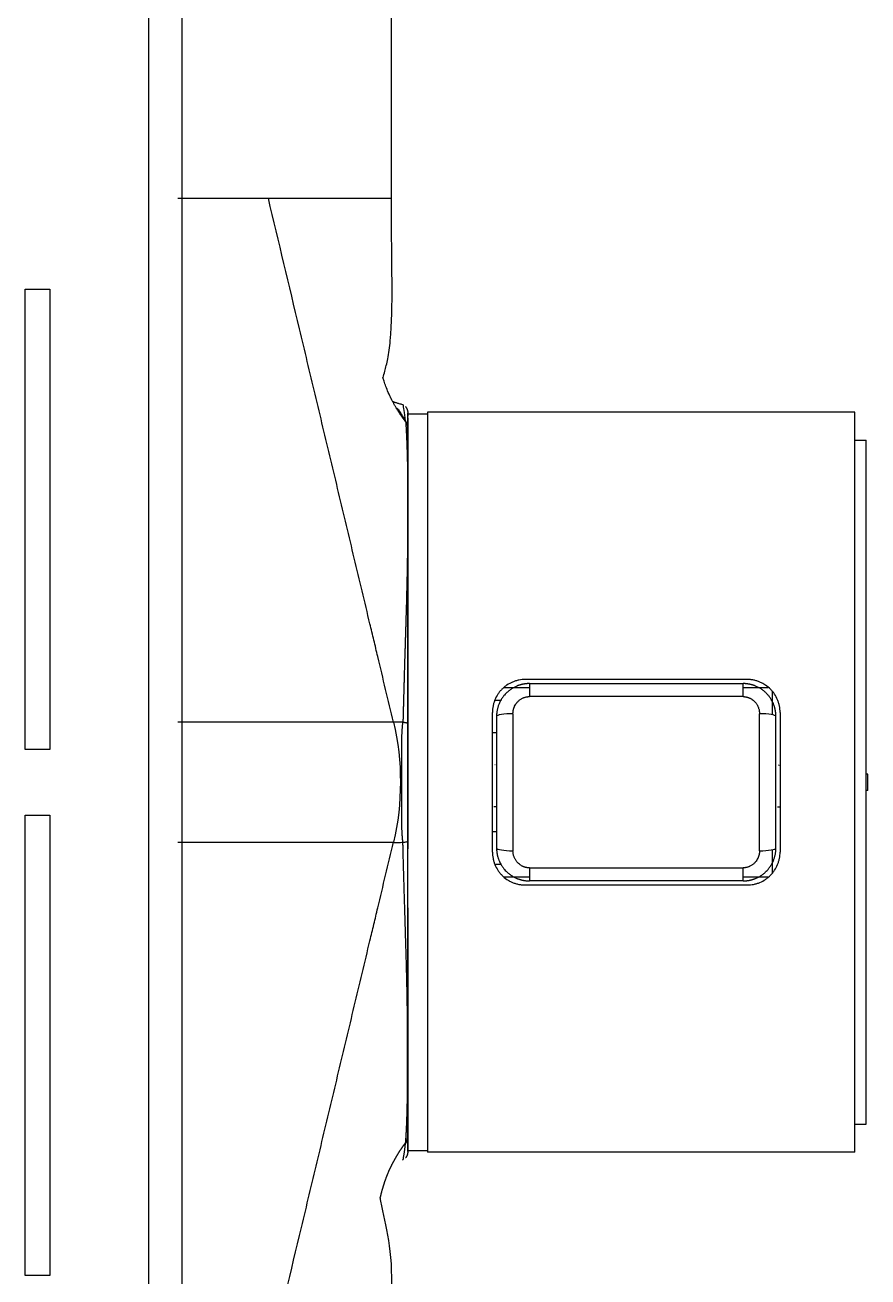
# Model space of a CAD drawing. Header units: millimetres. Extents: x -33000 to 294000, y 0 to 42408.
# Drawn here: x 19944.4 to 19995.7, y 18659.4 to 18735.6 of the extents above; entities that cross this region are included whole.
import ezdxf

# ---------------------------------------------------------------- set-up
doc = ezdxf.new("R2010")
doc.units = ezdxf.units.MM
doc.header["$LTSCALE"] = 50
doc.layers.add('arch', color=8, linetype='Continuous')

msp = doc.modelspace()

# ---------------------------------------------------------------- linework, layer by layer
at = {"layer": 'arch'}
for p, q in [((19966.694, 18724.995), (19966.694, 18804.726)), ((19944.405, 18691.526), (19944.405, 18719.526)), ((19944.405, 18719.526), (19945.905, 18719.526)), ((19945.905, 18719.526), (19945.905, 18691.526)), ((19967.694, 18711.926), (19967.694, 18711.783)), ((19967.694, 18711.926), (19968.894, 18711.926)), ((19967.694, 18711.686), (19967.694, 18685.479)), ((19968.894, 18712.026), (19968.894, 18667.026)), ((19994.894, 18712.026), (19968.894, 18712.026)), ((19994.894, 18667.026), (19994.894, 18712.026)), ((19994.894, 18710.326), (19995.594, 18710.326)), ((19995.594, 18668.726), (19995.594, 18710.326)), ((19988.344, 18695.776), (19974.844, 18695.776)), ((19975.094, 18695.526), (19988.094, 18695.526)), ((19975.094, 18695.526), (19975.094, 18694.735)), ((19988.094, 18694.735), (19988.094, 18695.526)), ((19975.094, 18695.276), (19973.546, 18695.276)), ((19988.094, 18694.735), (19975.094, 18694.735)), ((19989.621, 18695.276), (19988.094, 18695.276)), ((19989.894, 18693.626), (19989.894, 18695.04)), ((19973.02, 18694.526), (19973.403, 18694.526)), ((19972.844, 18685.276), (19972.844, 18693.776)), ((19973.094, 18693.526), (19973.094, 18685.526)), ((19974.094, 18693.693), (19974.094, 18689.526)), ((19989.094, 18689.526), (19989.094, 18693.693)), ((19990.094, 18685.526), (19990.094, 18693.526)), ((19990.344, 18693.776), (19990.344, 18685.276)), ((19973.094, 18692.526), (19972.844, 18692.526)), ((19945.905, 18691.526), (19944.405, 18691.526)), ((19974.094, 18689.526), (19974.094, 18685.36)), ((19989.094, 18685.36), (19989.094, 18689.526)), ((19995.694, 18690.026), (19995.594, 18690.026)), ((19995.694, 18689.026), (19995.694, 18690.026)), ((19995.694, 18689.026), (19995.594, 18689.026)), ((19973.045, 18688.026), (19972.945, 18688.026)), ((19990.196, 18688.026), (19990.296, 18688.026)), ((19944.405, 18659.526), (19944.405, 18687.526)), ((19944.405, 18687.526), (19945.905, 18687.526)), ((19945.905, 18687.526), (19945.905, 18659.526)), ((19972.844, 18686.526), (19973.094, 18686.526)), ((19989.894, 18684.012), (19989.894, 18685.426)), ((19973.404, 18684.526), (19973.004, 18684.526)), ((19975.094, 18684.318), (19975.094, 18683.526)), ((19975.094, 18684.318), (19988.094, 18684.318)), ((19988.094, 18683.526), (19988.094, 18684.318)), ((19973.567, 18683.776), (19975.094, 18683.776)), ((19988.094, 18683.526), (19975.094, 18683.526)), ((19988.094, 18683.776), (19989.642, 18683.776)), ((19974.844, 18683.276), (19988.344, 18683.276)), ((19967.694, 18681.883), (19967.694, 18667.126)), ((19994.894, 18668.726), (19995.594, 18668.726)), ((19967.694, 18667.126), (19968.894, 18667.126)), ((19994.894, 18667.026), (19968.894, 18667.026)), ((19945.905, 18659.526), (19944.405, 18659.526))]:
    msp.add_line(p, q, dxfattribs=at)
for centre, major_axis, start_param, end_param in [((19974.094, 18693.526), (1, 0), 1.570796, 3.141593), ((19989.094, 18693.526), (1, 0), 0, 1.570796), ((19974.094, 18685.526), (-1, 0), 0, 1.570796), ((19989.094, 18685.526), (-1, 0), 1.570796, 3.141593)]:
    msp.add_ellipse(centre, major_axis=major_axis, ratio=0.166667, start_param=start_param, end_param=end_param, dxfattribs=at)
for points, degree in [([(19953.944, 18804.526), (19953.944, 18564.026)], 1), ([(19951.944, 18564.019), (19951.944, 18803.526)], 1), ([(19967.401, 18712.479), (19966.843, 18712.631), (19966.79, 18712.672)], 2), ([(19967.558, 18712.371), (19967.695, 18712.201), (19967.694, 18711.983)], 2), ([(19967.694, 18711.132), (19967.694, 18711.697), (19967.694, 18711.992), (19967.694, 18711.99)], 3), ([(19967.694, 18711.087), (19967.694, 18711.103), (19967.694, 18711.118), (19967.694, 18711.132)], 3), ([(19966.822, 18693.181), (19967.389, 18690.805), (19967.388, 18688.248), (19966.822, 18685.871)], 3), ([(19972.945, 18688.026), (19972.942, 18688.026), (19972.938, 18688.029), (19972.935, 18688.035)], 3), ([(19973.045, 18688.026), (19973.049, 18688.026), (19973.052, 18688.029), (19973.056, 18688.036)], 3), ([(19990.196, 18688.026), (19990.192, 18688.026), (19990.188, 18688.029), (19990.185, 18688.036)], 3), ([(19990.296, 18688.026), (19990.299, 18688.026), (19990.303, 18688.029), (19990.306, 18688.036)], 3), ([(19967.694, 18667.92), (19967.694, 18667.935), (19967.694, 18667.95), (19967.694, 18667.965)], 3), ([(19967.694, 18667.062), (19967.694, 18667.062), (19967.694, 18667.357), (19967.694, 18667.92)], 3), ([(19967.694, 18667.07), (19967.695, 18666.851), (19967.557, 18666.68)], 2)]:
    msp.add_open_spline(points, degree=degree, dxfattribs=at)
for points, knots in [([(19953.694, 18725.047), (19954.169, 18725.047), (19954.643, 18725.047), (19955.587, 18725.047), (19956.056, 18725.047), (19956.983, 18725.047), (19957.44, 18725.047), (19958.339, 18725.047), (19958.78, 18725.047), (19959.21, 18725.047)], [0, 0, 0, 0, 0.25, 0.25, 0.5, 0.5, 0.75, 0.75, 1, 1, 1, 1]), ([(19966.822, 18693.181), (19966.663, 18693.846), (19966.504, 18694.511), (19966.186, 18695.84), (19965.948, 18696.837), (19965.71, 18697.835), (19965.551, 18698.5), (19965.472, 18698.832), (19965.233, 18699.829), (19964.757, 18701.824), (19964.121, 18704.483), (19963.645, 18706.477), (19963.327, 18707.807), (19963.169, 18708.472), (19962.692, 18710.465), (19962.375, 18711.794), (19961.74, 18714.45), (19961.423, 18715.777), (19960.473, 18719.756), (19959.841, 18722.404), (19959.209, 18725.047)], [0, 0, 0, 0, 0.0625, 0.0625, 0.125, 0.15625, 0.15625, 0.1875, 0.1875, 0.25, 0.375, 0.4375, 0.4375, 0.5, 0.5, 0.625, 0.625, 0.75, 0.75, 1, 1, 1, 1]), ([(19959.21, 18725.047), (19959.765, 18725.047), (19960.302, 18725.047), (19961.329, 18725.047), (19961.818, 18725.047), (19962.74, 18725.047), (19963.172, 18725.047), (19963.97, 18725.047), (19964.336, 18725.047), (19964.994, 18725.047), (19965.286, 18725.047), (19965.792, 18725.047), (19966.005, 18725.047), (19966.348, 18725.047), (19966.478, 18725.047), (19966.651, 18725.047), (19966.694, 18725.047), (19966.694, 18725.047)], [0, 0, 0, 0, 0.125, 0.125, 0.25, 0.25, 0.375, 0.375, 0.5, 0.5, 0.625, 0.625, 0.75, 0.75, 0.875, 0.875, 1, 1, 1, 1]), ([(19966.189, 18714.153), (19966.223, 18714.248), (19966.303, 18714.532), (19966.493, 18715.284), (19966.725, 18716.964), (19966.752, 18719.385), (19966.708, 18722.328), (19966.699, 18724.088), (19966.694, 18725.047)], [0, 0, 0, 0, 0.078678, 0.177638, 0.289308, 0.581836, 0.773984, 1, 1, 1, 1]), ([(19966.713, 18712.798), (19966.706, 18712.812), (19966.633, 18712.957), (19966.511, 18713.221), (19966.366, 18713.581), (19966.259, 18713.885), (19966.201, 18714.071), (19966.177, 18714.15)], [0, 0, 0, 0, 0.031509, 0.333863, 0.599469, 0.830015, 1, 1, 1, 1]), ([(19967.565, 18711.444), (19967.555, 18711.456), (19967.536, 18711.481), (19967.507, 18711.519), (19967.478, 18711.559), (19967.448, 18711.6), (19967.417, 18711.642), (19967.386, 18711.686), (19967.354, 18711.731), (19967.322, 18711.777), (19967.289, 18711.825), (19967.256, 18711.874), (19967.222, 18711.924), (19967.188, 18711.975), (19967.154, 18712.028), (19967.119, 18712.082), (19967.084, 18712.138), (19967.049, 18712.195), (19967.014, 18712.253), (19966.978, 18712.312), (19966.943, 18712.373), (19966.907, 18712.436), (19966.871, 18712.5), (19966.835, 18712.565), (19966.799, 18712.631), (19966.763, 18712.699), (19966.735, 18712.755), (19966.718, 18712.789), (19966.713, 18712.798)], [0, 0, 0, 0, 0.02912, 0.059125, 0.090007, 0.121759, 0.154376, 0.18785, 0.222175, 0.257345, 0.293352, 0.330192, 0.367856, 0.406341, 0.445639, 0.485746, 0.526656, 0.568365, 0.610868, 0.654161, 0.69824, 0.743102, 0.788745, 0.835166, 0.882364, 0.930336, 0.979084, 1, 1, 1, 1]), ([(19967.058, 18712.275), (19967.069, 18712.258), (19967.104, 18712.207), (19967.162, 18712.121), (19967.231, 18712.016), (19967.3, 18711.911), (19967.367, 18711.806), (19967.433, 18711.702), (19967.498, 18711.599), (19967.541, 18711.529), (19967.562, 18711.495)], [0, 0, 0, 0, 0.065548, 0.203091, 0.339293, 0.474149, 0.607653, 0.7398, 0.870584, 1, 1, 1, 1]), ([(19967.562, 18711.495), (19967.534, 18711.765), (19967.506, 18711.981), (19967.454, 18712.306), (19967.429, 18712.415), (19967.4, 18712.493), (19967.393, 18712.506), (19967.386, 18712.514)], [0, 0, 0, 0, 0.425714, 0.425714, 0.851427, 0.851427, 1, 1, 1, 1]), ([(19967.694, 18711.132), (19967.694, 18711.164), (19967.692, 18711.197), (19967.68, 18711.261), (19967.672, 18711.293), (19967.649, 18711.355), (19967.635, 18711.386), (19967.602, 18711.443), (19967.583, 18711.47), (19967.562, 18711.495)], [0, 0, 0, 0, 0.25, 0.25, 0.5, 0.5, 0.75, 0.75, 1, 1, 1, 1]), ([(19967.565, 18711.444), (19967.565, 18711.447), (19967.564, 18711.454), (19967.564, 18711.464), (19967.563, 18711.475), (19967.563, 18711.485), (19967.562, 18711.491), (19967.562, 18711.495)], [0, 0, 0, 0, 0.196392, 0.394562, 0.594536, 0.79634, 1, 1, 1, 1]), ([(19967.565, 18711.444), (19967.565, 18711.436), (19967.567, 18711.42), (19967.568, 18711.396), (19967.57, 18711.372), (19967.572, 18711.348), (19967.573, 18711.324), (19967.575, 18711.299), (19967.577, 18711.274), (19967.578, 18711.249), (19967.58, 18711.224), (19967.582, 18711.198), (19967.583, 18711.173), (19967.585, 18711.147), (19967.586, 18711.121), (19967.588, 18711.094), (19967.59, 18711.068), (19967.591, 18711.041), (19967.593, 18711.014), (19967.594, 18710.987), (19967.596, 18710.96), (19967.597, 18710.933), (19967.599, 18710.905), (19967.6, 18710.877), (19967.602, 18710.849), (19967.603, 18710.821), (19967.605, 18710.792), (19967.606, 18710.764), (19967.608, 18710.735), (19967.609, 18710.706), (19967.611, 18710.676), (19967.612, 18710.647), (19967.614, 18710.617), (19967.615, 18710.588), (19967.616, 18710.558), (19967.618, 18710.527), (19967.619, 18710.497), (19967.62, 18710.466), (19967.622, 18710.436), (19967.623, 18710.405), (19967.624, 18710.373), (19967.626, 18710.342), (19967.627, 18710.31), (19967.628, 18710.279), (19967.63, 18710.247), (19967.631, 18710.215), (19967.632, 18710.182), (19967.633, 18710.15), (19967.635, 18710.117), (19967.636, 18710.084), (19967.637, 18710.051), (19967.638, 18710.018), (19967.639, 18709.985), (19967.641, 18709.951), (19967.642, 18709.917), (19967.643, 18709.883), (19967.644, 18709.849), (19967.645, 18709.815), (19967.646, 18709.78), (19967.647, 18709.746), (19967.649, 18709.711), (19967.65, 18709.676), (19967.651, 18709.64), (19967.652, 18709.605), (19967.653, 18709.569), (19967.654, 18709.534), (19967.655, 18709.498), (19967.656, 18709.461), (19967.657, 18709.425), (19967.658, 18709.389), (19967.659, 18709.352), (19967.66, 18709.315), (19967.661, 18709.278), (19967.662, 18709.241), (19967.662, 18709.203), (19967.663, 18709.166), (19967.664, 18709.128), (19967.665, 18709.09), (19967.666, 18709.052), (19967.667, 18709.014), (19967.668, 18708.975), (19967.668, 18708.937), (19967.669, 18708.898), (19967.67, 18708.859), (19967.671, 18708.82), (19967.672, 18708.78), (19967.673, 18708.716), (19967.674, 18708.625), (19967.676, 18708.508), (19967.678, 18708.388), (19967.679, 18708.267), (19967.681, 18708.143), (19967.682, 18708.017), (19967.683, 18707.888), (19967.684, 18707.757), (19967.684, 18707.624), (19967.685, 18707.488), (19967.685, 18707.35), (19967.686, 18707.21), (19967.686, 18707.067), (19967.686, 18706.921), (19967.687, 18706.773), (19967.687, 18706.623), (19967.687, 18706.469), (19967.687, 18706.313), (19967.686, 18706.155), (19967.686, 18705.993), (19967.686, 18705.829), (19967.686, 18705.662), (19967.685, 18705.493), (19967.684, 18705.32), (19967.684, 18705.145), (19967.683, 18704.948), (19967.682, 18704.726), (19967.68, 18704.476), (19967.678, 18704.215), (19967.675, 18703.942), (19967.672, 18703.656), (19967.669, 18703.359), (19967.664, 18703.048), (19967.659, 18702.725), (19967.653, 18702.401), (19967.647, 18702.06), (19967.638, 18701.68), (19967.628, 18701.227), (19967.615, 18700.698), (19967.598, 18700.089), (19967.583, 18699.559), (19967.571, 18699.141), (19967.562, 18698.867), (19967.554, 18698.602), (19967.546, 18698.345), (19967.538, 18698.097), (19967.531, 18697.858), (19967.524, 18697.629), (19967.517, 18697.409), (19967.51, 18697.199), (19967.504, 18696.998), (19967.498, 18696.808), (19967.493, 18696.628), (19967.488, 18696.458), (19967.484, 18696.346), (19967.483, 18696.289), (19967.483, 18696.282), (19967.482, 18696.272), (19967.482, 18696.259), (19967.481, 18696.242), (19967.481, 18696.223), (19967.48, 18696.201), (19967.48, 18696.175), (19967.479, 18696.147), (19967.478, 18696.115), (19967.477, 18696.081), (19967.476, 18696.043), (19967.475, 18696.002), (19967.474, 18695.958), (19967.473, 18695.911), (19967.471, 18695.861), (19967.47, 18695.808), (19967.468, 18695.752), (19967.467, 18695.693), (19967.465, 18695.63), (19967.463, 18695.565), (19967.461, 18695.496), (19967.459, 18695.425), (19967.457, 18695.35), (19967.455, 18695.272), (19967.453, 18695.19), (19967.451, 18695.106), (19967.448, 18695.018), (19967.446, 18694.928), (19967.443, 18694.834), (19967.441, 18694.736), (19967.438, 18694.636), (19967.435, 18694.533), (19967.432, 18694.426), (19967.429, 18694.316), (19967.426, 18694.203), (19967.423, 18694.086), (19967.419, 18693.966), (19967.416, 18693.843), (19967.412, 18693.717), (19967.409, 18693.587), (19967.405, 18693.455), (19967.401, 18693.318), (19967.399, 18693.227), (19967.397, 18693.18)], [0, 0, 0, 0, 0.002934, 0.005866, 0.008796, 0.011724, 0.01465, 0.017575, 0.020498, 0.023419, 0.026338, 0.029255, 0.032171, 0.035085, 0.037996, 0.040907, 0.043815, 0.046721, 0.049626, 0.052529, 0.05543, 0.058329, 0.061226, 0.064122, 0.067015, 0.069907, 0.072798, 0.075686, 0.078573, 0.081457, 0.084341, 0.087222, 0.090101, 0.092979, 0.095855, 0.098729, 0.101601, 0.104472, 0.107341, 0.110208, 0.113073, 0.115937, 0.118799, 0.121658, 0.124517, 0.127373, 0.130228, 0.133081, 0.135932, 0.138781, 0.141629, 0.144475, 0.147319, 0.150161, 0.153002, 0.155841, 0.158678, 0.161513, 0.164347, 0.167178, 0.170008, 0.172837, 0.175663, 0.178488, 0.181311, 0.184132, 0.186951, 0.189769, 0.192584, 0.195398, 0.19821, 0.201021, 0.203829, 0.206636, 0.209441, 0.212245, 0.215046, 0.217846, 0.220644, 0.22344, 0.226234, 0.229027, 0.231817, 0.234606, 0.237393, 0.240178, 0.242962, 0.251027, 0.259154, 0.267341, 0.27559, 0.2839, 0.292272, 0.300706, 0.309201, 0.317759, 0.326379, 0.33506, 0.343805, 0.352611, 0.361481, 0.370413, 0.379408, 0.388467, 0.397588, 0.406773, 0.416022, 0.425334, 0.434711, 0.444151, 0.453655, 0.463224, 0.472857, 0.485634, 0.49886, 0.512534, 0.526658, 0.541233, 0.556258, 0.571735, 0.587665, 0.60405, 0.618902, 0.636913, 0.658089, 0.682433, 0.709951, 0.740651, 0.753028, 0.764964, 0.776458, 0.787511, 0.798121, 0.808287, 0.818011, 0.82729, 0.836126, 0.844518, 0.852466, 0.859969, 0.867027, 0.873641, 0.873811, 0.874106, 0.874527, 0.875073, 0.875745, 0.876543, 0.877466, 0.878514, 0.879689, 0.880989, 0.882414, 0.883966, 0.885642, 0.887445, 0.889373, 0.891427, 0.893606, 0.895911, 0.898342, 0.900898, 0.90358, 0.906388, 0.909321, 0.912381, 0.915565, 0.918876, 0.922313, 0.925875, 0.929563, 0.933377, 0.937316, 0.941382, 0.945573, 0.949891, 0.954334, 0.958904, 0.963599, 0.968421, 0.973368, 0.978442, 0.983642, 0.988968, 0.994421, 1, 1, 1, 1]), ([(19967.565, 18711.444), (19967.585, 18711.419), (19967.604, 18711.392), (19967.636, 18711.336), (19967.65, 18711.306), (19967.672, 18711.245), (19967.681, 18711.214), (19967.692, 18711.15), (19967.694, 18711.118), (19967.694, 18711.087)], [0, 0, 0, 0, 0.25, 0.25, 0.5, 0.5, 0.75, 0.75, 1, 1, 1, 1]), ([(19967.694, 18693.108), (19967.694, 18694.136), (19967.694, 18695.155), (19967.694, 18697.156), (19967.694, 18698.138), (19967.694, 18699.569), (19967.694, 18700.039), (19967.694, 18700.962), (19967.694, 18701.416), (19967.694, 18702.303), (19967.694, 18702.738), (19967.694, 18703.584), (19967.694, 18703.997), (19967.694, 18704.796), (19967.694, 18705.184), (19967.694, 18705.931), (19967.694, 18706.291), (19967.694, 18706.98), (19967.694, 18707.309), (19967.694, 18707.935), (19967.694, 18708.231), (19967.694, 18708.791), (19967.694, 18709.055), (19967.694, 18709.549), (19967.694, 18709.779), (19967.694, 18710.208), (19967.694, 18710.406), (19967.694, 18710.771), (19967.694, 18710.937), (19967.694, 18711.087)], [0, 0, 0, 0, 0.125, 0.125, 0.25, 0.25, 0.3125, 0.3125, 0.375, 0.375, 0.4375, 0.4375, 0.5, 0.5, 0.5625, 0.5625, 0.625, 0.625, 0.6875, 0.6875, 0.75, 0.75, 0.8125, 0.8125, 0.875, 0.875, 0.9375, 0.9375, 1, 1, 1, 1]), ([(19974.844, 18695.776), (19974.777, 18695.776), (19974.645, 18695.769), (19974.449, 18695.74), (19974.321, 18695.708), (19974.226, 18695.678), (19974.194, 18695.668), (19974.132, 18695.645), (19974.101, 18695.633), (19973.949, 18695.569), (19973.834, 18695.507), (19973.698, 18695.415), (19973.671, 18695.396), (19973.618, 18695.357), (19973.592, 18695.336), (19973.517, 18695.273), (19973.421, 18695.185), (19973.334, 18695.089), (19973.273, 18695.013), (19973.253, 18694.988), (19973.214, 18694.935), (19973.195, 18694.908), (19973.105, 18694.772), (19973.044, 18694.657), (19972.97, 18694.478), (19972.949, 18694.417), (19972.921, 18694.324), (19972.912, 18694.292), (19972.896, 18694.229), (19972.889, 18694.197), (19972.857, 18694.037), (19972.844, 18693.908), (19972.844, 18693.776)], [0, 0, 0, 0, 0.0625, 0.125, 0.1875, 0.1875, 0.21875, 0.21875, 0.25, 0.25, 0.375, 0.375, 0.40625, 0.40625, 0.4375, 0.4375, 0.5, 0.5625, 0.5625, 0.59375, 0.59375, 0.625, 0.625, 0.75, 0.75, 0.8125, 0.8125, 0.84375, 0.84375, 0.875, 0.875, 1, 1, 1, 1]), ([(19975.094, 18695.526), (19975.087, 18695.526), (19975.073, 18695.526), (19975.051, 18695.526), (19975.029, 18695.525), (19975.007, 18695.524), (19974.985, 18695.523), (19974.963, 18695.522), (19974.941, 18695.52), (19974.919, 18695.518), (19974.897, 18695.516), (19974.875, 18695.514), (19974.853, 18695.512), (19974.831, 18695.509), (19974.809, 18695.506), (19974.787, 18695.502), (19974.765, 18695.499), (19974.743, 18695.495), (19974.721, 18695.491), (19974.699, 18695.487), (19974.677, 18695.482), (19974.655, 18695.477), (19974.633, 18695.472), (19974.611, 18695.467), (19974.589, 18695.461), (19974.567, 18695.456), (19974.546, 18695.449), (19974.524, 18695.443), (19974.502, 18695.437), (19974.48, 18695.43), (19974.459, 18695.423), (19974.437, 18695.415), (19974.416, 18695.408), (19974.394, 18695.4), (19974.373, 18695.392), (19974.352, 18695.383), (19974.281, 18695.354), (19974.161, 18695.298), (19973.995, 18695.201), (19973.833, 18695.083), (19973.692, 18694.956), (19973.567, 18694.822), (19973.455, 18694.677), (19973.342, 18694.5), (19973.264, 18694.338), (19973.214, 18694.209), (19973.186, 18694.126), (19973.163, 18694.046), (19973.144, 18693.97), (19973.129, 18693.899), (19973.117, 18693.832), (19973.109, 18693.769), (19973.103, 18693.711), (19973.098, 18693.658), (19973.096, 18693.61), (19973.095, 18693.566), (19973.094, 18693.539), (19973.094, 18693.526)], [0, 0, 0, 0, 0.006932, 0.013875, 0.020831, 0.027798, 0.034777, 0.041768, 0.04877, 0.055783, 0.062807, 0.069842, 0.076888, 0.083945, 0.091012, 0.098089, 0.105177, 0.112275, 0.119383, 0.126501, 0.13363, 0.140769, 0.147918, 0.155077, 0.162247, 0.169427, 0.176618, 0.183819, 0.19103, 0.198251, 0.205483, 0.212725, 0.219977, 0.22724, 0.234513, 0.241796, 0.24909, 0.307244, 0.368214, 0.431986, 0.498548, 0.548707, 0.607158, 0.67388, 0.748859, 0.778439, 0.806439, 0.832863, 0.857715, 0.880996, 0.902709, 0.922854, 0.941429, 0.958431, 0.973861, 0.987717, 1, 1, 1, 1]), ([(19990.094, 18693.526), (19990.094, 18693.534), (19990.094, 18693.549), (19990.094, 18693.574), (19990.093, 18693.6), (19990.092, 18693.628), (19990.09, 18693.657), (19990.088, 18693.688), (19990.085, 18693.721), (19990.081, 18693.756), (19990.077, 18693.793), (19990.071, 18693.831), (19990.065, 18693.87), (19990.057, 18693.912), (19990.048, 18693.954), (19990.038, 18693.999), (19990.026, 18694.044), (19990.013, 18694.092), (19989.998, 18694.14), (19989.981, 18694.19), (19989.963, 18694.241), (19989.92, 18694.348), (19989.847, 18694.499), (19989.735, 18694.676), (19989.622, 18694.821), (19989.497, 18694.956), (19989.356, 18695.083), (19989.193, 18695.201), (19989.028, 18695.298), (19988.9, 18695.358), (19988.814, 18695.392), (19988.77, 18695.409), (19988.726, 18695.424), (19988.681, 18695.438), (19988.637, 18695.451), (19988.592, 18695.464), (19988.547, 18695.475), (19988.501, 18695.484), (19988.456, 18695.493), (19988.411, 18695.501), (19988.366, 18695.508), (19988.32, 18695.514), (19988.275, 18695.518), (19988.23, 18695.522), (19988.184, 18695.524), (19988.139, 18695.526), (19988.109, 18695.526), (19988.094, 18695.526)], [0, 0, 0, 0, 0.007192, 0.014948, 0.023266, 0.032147, 0.041592, 0.051599, 0.062169, 0.073302, 0.084996, 0.097253, 0.11007, 0.123449, 0.137389, 0.15189, 0.166954, 0.182581, 0.198771, 0.215525, 0.232845, 0.25073, 0.325803, 0.392595, 0.451091, 0.501269, 0.567911, 0.631764, 0.692815, 0.75105, 0.766045, 0.780996, 0.795903, 0.810767, 0.825588, 0.840366, 0.855099, 0.86979, 0.884437, 0.899041, 0.913602, 0.928119, 0.942591, 0.957016, 0.971393, 0.985722, 1, 1, 1, 1]), ([(19990.344, 18693.776), (19990.344, 18693.908), (19990.332, 18694.037), (19990.294, 18694.227), (19990.278, 18694.29), (19990.25, 18694.383), (19990.24, 18694.414), (19990.218, 18694.476), (19990.207, 18694.506), (19990.145, 18694.657), (19990.084, 18694.771), (19989.977, 18694.933), (19989.939, 18694.986), (19989.877, 18695.062), (19989.855, 18695.087), (19989.812, 18695.136), (19989.789, 18695.159), (19989.675, 18695.275), (19989.575, 18695.358), (19989.439, 18695.45), (19989.412, 18695.468), (19989.369, 18695.494), (19989.355, 18695.502), (19989.326, 18695.519), (19989.254, 18695.559), (19989.121, 18695.623), (19988.936, 18695.69), (19988.807, 18695.723), (19988.709, 18695.743), (19988.676, 18695.749), (19988.61, 18695.759), (19988.577, 18695.763), (19988.478, 18695.773), (19988.411, 18695.776), (19988.344, 18695.776)], [0, 0, 0, 0, 0.125, 0.125, 0.1875, 0.1875, 0.21875, 0.21875, 0.25, 0.25, 0.375, 0.375, 0.4375, 0.4375, 0.46875, 0.46875, 0.5, 0.5, 0.625, 0.625, 0.65625, 0.65625, 0.671875, 0.671875, 0.6875, 0.75, 0.8125, 0.875, 0.875, 0.90625, 0.90625, 0.9375, 0.9375, 1, 1, 1, 1]), ([(19974.094, 18693.693), (19974.094, 18693.698), (19974.094, 18693.71), (19974.095, 18693.727), (19974.095, 18693.744), (19974.096, 18693.761), (19974.098, 18693.777), (19974.099, 18693.794), (19974.101, 18693.811), (19974.103, 18693.828), (19974.105, 18693.845), (19974.108, 18693.862), (19974.11, 18693.878), (19974.114, 18693.895), (19974.117, 18693.911), (19974.12, 18693.928), (19974.124, 18693.944), (19974.128, 18693.961), (19974.133, 18693.977), (19974.137, 18693.993), (19974.142, 18694.01), (19974.147, 18694.026), (19974.153, 18694.042), (19974.158, 18694.058), (19974.164, 18694.073), (19974.176, 18694.104), (19974.205, 18694.171), (19974.256, 18694.265), (19974.322, 18694.357), (19974.383, 18694.427), (19974.441, 18694.483), (19974.503, 18694.534), (19974.569, 18694.579), (19974.637, 18694.62), (19974.693, 18694.646), (19974.738, 18694.665), (19974.777, 18694.68), (19974.832, 18694.698), (19974.889, 18694.712), (19974.941, 18694.722), (19974.982, 18694.728), (19975.017, 18694.731), (19975.048, 18694.733), (19975.073, 18694.734), (19975.088, 18694.734), (19975.094, 18694.735)], [0, 0, 0, 0, 0.010626, 0.021255, 0.031886, 0.042518, 0.053151, 0.063784, 0.074417, 0.085049, 0.09568, 0.106308, 0.116934, 0.127556, 0.138176, 0.148793, 0.159407, 0.170017, 0.180623, 0.191226, 0.201825, 0.212421, 0.223012, 0.233599, 0.244181, 0.254759, 0.2963, 0.38126, 0.455852, 0.506627, 0.556602, 0.606403, 0.656029, 0.705482, 0.754773, 0.77086, 0.796723, 0.832332, 0.877664, 0.906144, 0.931386, 0.953391, 0.972161, 0.987697, 1, 1, 1, 1]), ([(19988.094, 18694.735), (19988.099, 18694.734), (19988.11, 18694.734), (19988.125, 18694.734), (19988.14, 18694.733), (19988.155, 18694.733), (19988.17, 18694.731), (19988.186, 18694.73), (19988.201, 18694.729), (19988.216, 18694.727), (19988.231, 18694.725), (19988.246, 18694.722), (19988.261, 18694.72), (19988.276, 18694.717), (19988.291, 18694.714), (19988.306, 18694.711), (19988.321, 18694.707), (19988.335, 18694.703), (19988.35, 18694.699), (19988.365, 18694.695), (19988.379, 18694.691), (19988.394, 18694.686), (19988.408, 18694.681), (19988.423, 18694.676), (19988.437, 18694.67), (19988.451, 18694.665), (19988.465, 18694.659), (19988.483, 18694.651), (19988.508, 18694.64), (19988.546, 18694.621), (19988.596, 18694.593), (19988.669, 18694.547), (19988.74, 18694.49), (19988.807, 18694.425), (19988.858, 18694.367), (19988.906, 18694.303), (19988.949, 18694.235), (19988.987, 18694.164), (19989.013, 18694.102), (19989.035, 18694.044), (19989.056, 18693.98), (19989.073, 18693.907), (19989.084, 18693.84), (19989.09, 18693.791), (19989.093, 18693.75), (19989.094, 18693.719), (19989.094, 18693.7), (19989.094, 18693.693)], [0, 0, 0, 0, 0.009412, 0.018826, 0.028242, 0.03766, 0.04708, 0.056502, 0.065925, 0.075349, 0.084775, 0.094202, 0.10363, 0.113059, 0.122489, 0.131921, 0.141355, 0.150792, 0.16023, 0.169671, 0.179115, 0.188562, 0.198012, 0.207465, 0.216922, 0.226383, 0.235847, 0.245315, 0.261881, 0.28798, 0.32366, 0.368993, 0.449179, 0.493371, 0.543482, 0.59375, 0.644161, 0.694696, 0.745334, 0.769368, 0.811762, 0.872582, 0.909215, 0.940289, 0.965782, 0.985685, 1, 1, 1, 1]), ([(19966.822, 18693.181), (19965.84, 18693.181), (19964.792, 18693.181), (19962.64, 18693.181), (19961.536, 18693.181), (19958.2, 18693.181), (19955.943, 18693.181), (19953.694, 18693.181)], [0, 0, 0, 0, 0.25, 0.25, 0.5, 0.5, 1, 1, 1, 1]), ([(19967.398, 18693.18), (19967.364, 18693.18), (19967.304, 18693.181), (19967.225, 18693.182), (19967.166, 18693.182), (19967.13, 18693.182), (19967.104, 18693.182), (19967.082, 18693.182), (19967.058, 18693.182), (19967.035, 18693.182), (19967.012, 18693.182), (19966.99, 18693.182), (19966.97, 18693.182), (19966.95, 18693.182), (19966.931, 18693.182), (19966.913, 18693.182), (19966.895, 18693.182), (19966.879, 18693.182), (19966.863, 18693.182), (19966.849, 18693.182), (19966.835, 18693.181), (19966.826, 18693.181), (19966.822, 18693.181)], [0, 0, 0, 0, 0.175515, 0.314002, 0.41534, 0.479456, 0.506319, 0.549991, 0.592129, 0.63273, 0.671794, 0.70932, 0.745308, 0.779757, 0.812668, 0.84404, 0.873875, 0.902173, 0.928933, 0.954157, 0.977846, 1, 1, 1, 1]), ([(19967.398, 18685.872), (19967.396, 18685.887), (19967.393, 18685.916), (19967.389, 18685.96), (19967.384, 18686.005), (19967.38, 18686.049), (19967.376, 18686.094), (19967.372, 18686.139), (19967.368, 18686.184), (19967.365, 18686.229), (19967.361, 18686.275), (19967.358, 18686.321), (19967.355, 18686.367), (19967.352, 18686.413), (19967.35, 18686.459), (19967.347, 18686.506), (19967.345, 18686.552), (19967.342, 18686.599), (19967.338, 18686.693), (19967.334, 18686.825), (19967.33, 18686.989), (19967.328, 18687.131), (19967.327, 18687.251), (19967.326, 18687.349), (19967.326, 18687.425), (19967.326, 18687.478), (19967.326, 18687.533), (19967.326, 18687.597), (19967.326, 18687.676), (19967.326, 18687.755), (19967.327, 18687.835), (19967.327, 18687.914), (19967.328, 18687.993), (19967.328, 18688.072), (19967.328, 18688.151), (19967.329, 18688.23), (19967.329, 18688.309), (19967.329, 18688.388), (19967.329, 18688.467), (19967.329, 18688.546), (19967.329, 18688.625), (19967.329, 18688.703), (19967.329, 18688.782), (19967.329, 18688.861), (19967.329, 18688.939), (19967.329, 18689.018), (19967.328, 18689.096), (19967.328, 18689.174), (19967.328, 18689.252), (19967.328, 18689.33), (19967.328, 18689.408), (19967.328, 18689.486), (19967.328, 18689.6), (19967.328, 18689.748), (19967.327, 18689.931), (19967.327, 18690.11), (19967.327, 18690.286), (19967.327, 18690.459), (19967.327, 18690.619), (19967.327, 18690.77), (19967.327, 18690.916), (19967.327, 18691.07), (19967.327, 18691.232), (19967.327, 18691.402), (19967.326, 18691.545), (19967.327, 18691.686), (19967.328, 18691.854), (19967.33, 18692.111), (19967.337, 18692.341), (19967.345, 18692.513), (19967.35, 18692.6), (19967.355, 18692.685), (19967.361, 18692.77), (19967.367, 18692.854), (19967.374, 18692.937), (19967.381, 18693.019), (19967.389, 18693.1), (19967.395, 18693.153), (19967.398, 18693.18)], [0, 0, 0, 0, 0.006128, 0.012279, 0.018453, 0.024648, 0.030865, 0.037104, 0.043364, 0.049646, 0.055949, 0.062272, 0.068617, 0.074984, 0.081371, 0.08778, 0.094211, 0.100663, 0.107138, 0.132664, 0.155104, 0.174499, 0.190872, 0.204235, 0.214591, 0.22194, 0.226281, 0.237098, 0.247907, 0.258711, 0.269508, 0.280301, 0.291088, 0.301871, 0.312649, 0.323421, 0.334188, 0.344948, 0.355702, 0.366448, 0.377186, 0.387915, 0.398635, 0.409345, 0.420043, 0.43073, 0.441405, 0.452067, 0.462715, 0.473349, 0.483968, 0.494572, 0.505159, 0.530423, 0.555273, 0.579702, 0.603704, 0.627273, 0.650403, 0.669166, 0.689044, 0.710027, 0.732108, 0.755285, 0.779559, 0.790368, 0.813284, 0.848331, 0.895659, 0.907654, 0.919548, 0.931341, 0.943036, 0.95463, 0.966125, 0.97752, 0.988812, 1, 1, 1, 1]), ([(19967.694, 18685.944), (19967.694, 18685.973), (19967.694, 18686.031), (19967.694, 18686.117), (19967.694, 18686.203), (19967.694, 18686.289), (19967.694, 18686.375), (19967.694, 18686.46), (19967.694, 18686.546), (19967.694, 18686.631), (19967.694, 18686.717), (19967.694, 18686.802), (19967.694, 18686.887), (19967.694, 18686.971), (19967.694, 18687.056), (19967.694, 18687.141), (19967.694, 18687.225), (19967.694, 18687.309), (19967.694, 18687.393), (19967.694, 18687.478), (19967.694, 18687.562), (19967.694, 18687.646), (19967.694, 18687.755), (19967.694, 18687.888), (19967.694, 18688.044), (19967.693, 18688.197), (19967.693, 18688.346), (19967.693, 18688.492), (19967.693, 18688.634), (19967.693, 18688.772), (19967.693, 18688.907), (19967.693, 18689.038), (19967.692, 18689.165), (19967.692, 18689.289), (19967.692, 18689.409), (19967.692, 18689.56), (19967.692, 18689.749), (19967.692, 18689.981), (19967.693, 18690.225), (19967.693, 18690.482), (19967.693, 18690.751), (19967.694, 18691.033), (19967.694, 18691.267), (19967.694, 18691.449), (19967.694, 18691.575), (19967.694, 18691.701), (19967.694, 18691.828), (19967.694, 18691.955), (19967.694, 18692.082), (19967.694, 18692.209), (19967.694, 18692.336), (19967.694, 18692.464), (19967.694, 18692.593), (19967.694, 18692.721), (19967.694, 18692.85), (19967.694, 18692.979), (19967.694, 18693.065), (19967.694, 18693.108)], [0, 0, 0, 0, 0.012136, 0.024248, 0.036335, 0.048397, 0.060434, 0.072447, 0.084434, 0.096395, 0.108331, 0.120242, 0.132126, 0.143985, 0.155819, 0.167629, 0.179418, 0.191186, 0.202937, 0.214673, 0.226395, 0.238104, 0.249799, 0.272077, 0.293865, 0.315153, 0.335937, 0.356214, 0.375981, 0.395237, 0.41398, 0.432211, 0.449929, 0.467133, 0.483824, 0.500001, 0.530428, 0.562635, 0.59662, 0.632381, 0.66991, 0.709194, 0.750201, 0.767772, 0.78537, 0.802996, 0.820654, 0.838353, 0.856101, 0.8739, 0.891754, 0.909662, 0.927624, 0.94564, 0.963708, 0.981828, 1, 1, 1, 1]), ([(19973.009, 18690.582), (19973.005, 18690.589), (19973, 18690.593), (19972.991, 18690.593), (19972.986, 18690.59), (19972.981, 18690.582), (19972.981, 18690.581), (19972.981, 18690.581)], [0, 0, 0, 0, 0.471666, 0.471666, 0.977742, 0.977742, 1, 1, 1, 1]), ([(19990.242, 18690.592), (19990.247, 18690.594), (19990.252, 18690.592), (19990.262, 18690.579), (19990.267, 18690.568), (19990.273, 18690.549), (19990.275, 18690.545), (19990.276, 18690.54), (19990.276, 18690.54), (19990.276, 18690.54)], [0, 0, 0, 0, 0.441305, 0.441305, 0.88261, 0.88261, 0.992936, 0.992936, 1, 1, 1, 1]), ([(19953.694, 18685.871), (19955.943, 18685.871), (19958.2, 18685.871), (19961.536, 18685.871), (19962.64, 18685.871), (19964.792, 18685.871), (19965.84, 18685.871), (19966.822, 18685.871)], [0, 0, 0, 0, 0.5, 0.5, 0.75, 0.75, 1, 1, 1, 1]), ([(19959.209, 18654.005), (19959.841, 18656.649), (19960.473, 18659.297), (19961.423, 18663.275), (19961.74, 18664.602), (19962.375, 18667.258), (19962.692, 18668.587), (19963.169, 18670.581), (19963.327, 18671.245), (19963.645, 18672.575), (19964.121, 18674.569), (19964.757, 18677.228), (19965.233, 18679.223), (19965.472, 18680.22), (19965.551, 18680.553), (19965.71, 18681.218), (19965.948, 18682.215), (19966.186, 18683.212), (19966.504, 18684.542), (19966.663, 18685.206), (19966.822, 18685.871)], [0, 0, 0, 0, 0.25, 0.25, 0.375, 0.375, 0.5, 0.5, 0.5625, 0.5625, 0.625, 0.75, 0.8125, 0.8125, 0.84375, 0.84375, 0.875, 0.9375, 0.9375, 1, 1, 1, 1]), ([(19966.822, 18685.871), (19966.834, 18685.871), (19966.858, 18685.871), (19966.898, 18685.87), (19966.944, 18685.87), (19966.994, 18685.87), (19967.049, 18685.87), (19967.104, 18685.87), (19967.172, 18685.87), (19967.269, 18685.871), (19967.349, 18685.872), (19967.398, 18685.872)], [0, 0, 0, 0, 0.060038, 0.129123, 0.207265, 0.294468, 0.390731, 0.496044, 0.578166, 0.746254, 1, 1, 1, 1]), ([(19967.398, 18685.872), (19967.441, 18685.876), (19967.483, 18685.88), (19967.557, 18685.891), (19967.59, 18685.897), (19967.643, 18685.91), (19967.662, 18685.916), (19967.688, 18685.93), (19967.694, 18685.937), (19967.694, 18685.944)], [0, 0, 0, 0, 0.25, 0.25, 0.5, 0.5, 0.75, 0.75, 1, 1, 1, 1]), ([(19967.565, 18667.609), (19967.566, 18667.617), (19967.567, 18667.633), (19967.569, 18667.658), (19967.571, 18667.683), (19967.572, 18667.707), (19967.574, 18667.732), (19967.576, 18667.757), (19967.578, 18667.783), (19967.58, 18667.808), (19967.582, 18667.833), (19967.583, 18667.858), (19967.585, 18667.884), (19967.587, 18667.909), (19967.588, 18667.935), (19967.59, 18667.96), (19967.592, 18667.986), (19967.593, 18668.011), (19967.595, 18668.037), (19967.596, 18668.063), (19967.598, 18668.089), (19967.599, 18668.115), (19967.601, 18668.14), (19967.602, 18668.166), (19967.604, 18668.192), (19967.605, 18668.218), (19967.607, 18668.244), (19967.608, 18668.27), (19967.609, 18668.296), (19967.611, 18668.322), (19967.612, 18668.348), (19967.613, 18668.373), (19967.615, 18668.399), (19967.616, 18668.425), (19967.617, 18668.451), (19967.619, 18668.477), (19967.62, 18668.503), (19967.621, 18668.529), (19967.622, 18668.554), (19967.623, 18668.58), (19967.624, 18668.606), (19967.626, 18668.631), (19967.627, 18668.657), (19967.628, 18668.683), (19967.629, 18668.708), (19967.63, 18668.734), (19967.631, 18668.759), (19967.632, 18668.784), (19967.633, 18668.81), (19967.634, 18668.835), (19967.635, 18668.86), (19967.636, 18668.885), (19967.637, 18668.91), (19967.638, 18668.935), (19967.639, 18668.96), (19967.639, 18668.985), (19967.64, 18669.009), (19967.641, 18669.034), (19967.642, 18669.059), (19967.643, 18669.083), (19967.644, 18669.107), (19967.644, 18669.131), (19967.645, 18669.156), (19967.646, 18669.18), (19967.647, 18669.204), (19967.647, 18669.227), (19967.648, 18669.251), (19967.649, 18669.275), (19967.65, 18669.298), (19967.65, 18669.321), (19967.651, 18669.345), (19967.652, 18669.368), (19967.652, 18669.391), (19967.653, 18669.414), (19967.654, 18669.436), (19967.654, 18669.459), (19967.655, 18669.481), (19967.655, 18669.504), (19967.656, 18669.526), (19967.657, 18669.548), (19967.657, 18669.57), (19967.658, 18669.591), (19967.658, 18669.613), (19967.659, 18669.634), (19967.659, 18669.656), (19967.66, 18669.677), (19967.66, 18669.698), (19967.661, 18669.718), (19967.661, 18669.739), (19967.662, 18669.759), (19967.662, 18669.78), (19967.663, 18669.8), (19967.663, 18669.82), (19967.663, 18669.84), (19967.664, 18669.859), (19967.664, 18669.879), (19967.665, 18669.898), (19967.665, 18669.917), (19967.665, 18669.936), (19967.666, 18669.955), (19967.666, 18669.973), (19967.667, 18669.992), (19967.667, 18670.01), (19967.667, 18670.028), (19967.668, 18670.046), (19967.668, 18670.063), (19967.668, 18670.081), (19967.669, 18670.098), (19967.669, 18670.115), (19967.669, 18670.132), (19967.67, 18670.148), (19967.67, 18670.165), (19967.67, 18670.181), (19967.671, 18670.197), (19967.671, 18670.213), (19967.671, 18670.228), (19967.671, 18670.244), (19967.672, 18670.259), (19967.672, 18670.274), (19967.672, 18670.289), (19967.673, 18670.347), (19967.675, 18670.452), (19967.677, 18670.606), (19967.679, 18670.766), (19967.68, 18670.933), (19967.682, 18671.107), (19967.683, 18671.287), (19967.684, 18671.475), (19967.685, 18671.669), (19967.685, 18671.872), (19967.686, 18672.082), (19967.686, 18672.3), (19967.686, 18672.525), (19967.686, 18672.76), (19967.686, 18673.002), (19967.686, 18673.253), (19967.685, 18673.513), (19967.684, 18673.781), (19967.683, 18674.025), (19967.682, 18674.242), (19967.681, 18674.432), (19967.68, 18674.631), (19967.678, 18674.837), (19967.677, 18675.053), (19967.674, 18675.277), (19967.672, 18675.509), (19967.669, 18675.751), (19967.665, 18676.002), (19967.661, 18676.261), (19967.656, 18676.531), (19967.651, 18676.809), (19967.645, 18677.085), (19967.639, 18677.357), (19967.633, 18677.623), (19967.626, 18677.896), (19967.619, 18678.176), (19967.612, 18678.463), (19967.604, 18678.756), (19967.595, 18679.056), (19967.587, 18679.364), (19967.578, 18679.639), (19967.571, 18679.881), (19967.565, 18680.084), (19967.559, 18680.287), (19967.553, 18680.488), (19967.547, 18680.687), (19967.541, 18680.886), (19967.535, 18681.082), (19967.529, 18681.277), (19967.523, 18681.471), (19967.517, 18681.663), (19967.511, 18681.853), (19967.506, 18682.042), (19967.5, 18682.229), (19967.495, 18682.414), (19967.489, 18682.598), (19967.484, 18682.78), (19967.478, 18682.96), (19967.473, 18683.138), (19967.468, 18683.314), (19967.463, 18683.489), (19967.458, 18683.661), (19967.453, 18683.832), (19967.448, 18684.001), (19967.443, 18684.167), (19967.439, 18684.332), (19967.434, 18684.495), (19967.43, 18684.656), (19967.425, 18684.815), (19967.421, 18684.972), (19967.417, 18685.127), (19967.413, 18685.28), (19967.409, 18685.431), (19967.405, 18685.58), (19967.401, 18685.727), (19967.399, 18685.824), (19967.397, 18685.872)], [0, 0, 0, 0, 0.003027, 0.006038, 0.009033, 0.012011, 0.014972, 0.017918, 0.020847, 0.023759, 0.026655, 0.029534, 0.032397, 0.035244, 0.038074, 0.040887, 0.043684, 0.046465, 0.049228, 0.051975, 0.054706, 0.05742, 0.060117, 0.062798, 0.065462, 0.068109, 0.070739, 0.073353, 0.07595, 0.078531, 0.081094, 0.083641, 0.086171, 0.088685, 0.091181, 0.093661, 0.096124, 0.09857, 0.100999, 0.103411, 0.105807, 0.108186, 0.110547, 0.112892, 0.11522, 0.117532, 0.119826, 0.122103, 0.124363, 0.126607, 0.128833, 0.131043, 0.133236, 0.135411, 0.13757, 0.139712, 0.141836, 0.143944, 0.146035, 0.148108, 0.150165, 0.152205, 0.154227, 0.156233, 0.158222, 0.160193, 0.162148, 0.164085, 0.166006, 0.167909, 0.169795, 0.171664, 0.173517, 0.175352, 0.17717, 0.178971, 0.180754, 0.182521, 0.184271, 0.186003, 0.187719, 0.189417, 0.191098, 0.192762, 0.194409, 0.196039, 0.197652, 0.199248, 0.200826, 0.202387, 0.203932, 0.205459, 0.206969, 0.208462, 0.209937, 0.211396, 0.212837, 0.214262, 0.215669, 0.217059, 0.218432, 0.219787, 0.221126, 0.222447, 0.223752, 0.225039, 0.226309, 0.227561, 0.228797, 0.230015, 0.231217, 0.232401, 0.233568, 0.234718, 0.23585, 0.236966, 0.238064, 0.239145, 0.240209, 0.241256, 0.242286, 0.252668, 0.263327, 0.274264, 0.285477, 0.296967, 0.308733, 0.320776, 0.333094, 0.345688, 0.358557, 0.371702, 0.385121, 0.398813, 0.41278, 0.427019, 0.44153, 0.456312, 0.471364, 0.481129, 0.49124, 0.501694, 0.51249, 0.523628, 0.535105, 0.54692, 0.559072, 0.571557, 0.584373, 0.597519, 0.610991, 0.624786, 0.637095, 0.649601, 0.662303, 0.675201, 0.688292, 0.701577, 0.715055, 0.728724, 0.742584, 0.751573, 0.76046, 0.769247, 0.777934, 0.786522, 0.79501, 0.8034, 0.811692, 0.819886, 0.827983, 0.835983, 0.843887, 0.851695, 0.859408, 0.867026, 0.874549, 0.881978, 0.889313, 0.896555, 0.903704, 0.91076, 0.917724, 0.924596, 0.931376, 0.938065, 0.944663, 0.951171, 0.957588, 0.963915, 0.970153, 0.9763, 0.982359, 0.988328, 0.994208, 1, 1, 1, 1]), ([(19967.694, 18667.965), (19967.694, 18668.115), (19967.694, 18668.281), (19967.694, 18668.646), (19967.694, 18668.844), (19967.694, 18669.273), (19967.694, 18669.504), (19967.694, 18669.998), (19967.694, 18670.261), (19967.694, 18670.821), (19967.694, 18671.118), (19967.694, 18671.743), (19967.694, 18672.072), (19967.694, 18672.761), (19967.694, 18673.121), (19967.694, 18673.868), (19967.694, 18674.256), (19967.694, 18675.056), (19967.694, 18675.468), (19967.694, 18676.315), (19967.694, 18676.749), (19967.694, 18677.637), (19967.694, 18678.09), (19967.694, 18679.014), (19967.694, 18679.484), (19967.694, 18680.915), (19967.694, 18681.896), (19967.694, 18683.897), (19967.694, 18684.916), (19967.694, 18685.944)], [0, 0, 0, 0, 0.0625, 0.0625, 0.125, 0.125, 0.1875, 0.1875, 0.25, 0.25, 0.3125, 0.3125, 0.375, 0.375, 0.4375, 0.4375, 0.5, 0.5, 0.5625, 0.5625, 0.625, 0.625, 0.6875, 0.6875, 0.75, 0.75, 0.875, 0.875, 1, 1, 1, 1]), ([(19972.844, 18685.276), (19972.844, 18685.145), (19972.857, 18685.016), (19972.895, 18684.825), (19972.91, 18684.763), (19972.938, 18684.669), (19972.949, 18684.638), (19972.97, 18684.577), (19972.982, 18684.546), (19973.044, 18684.396), (19973.104, 18684.281), (19973.212, 18684.119), (19973.25, 18684.067), (19973.312, 18683.99), (19973.333, 18683.965), (19973.377, 18683.917), (19973.399, 18683.893), (19973.514, 18683.777), (19973.614, 18683.694), (19973.749, 18683.602), (19973.777, 18683.584), (19973.819, 18683.559), (19973.834, 18683.55), (19973.862, 18683.534), (19973.935, 18683.493), (19974.068, 18683.43), (19974.253, 18683.362), (19974.381, 18683.329), (19974.479, 18683.309), (19974.512, 18683.304), (19974.578, 18683.294), (19974.611, 18683.29), (19974.711, 18683.28), (19974.777, 18683.276), (19974.844, 18683.276)], [0, 0, 0, 0, 0.125, 0.125, 0.1875, 0.1875, 0.21875, 0.21875, 0.25, 0.25, 0.375, 0.375, 0.4375, 0.4375, 0.46875, 0.46875, 0.5, 0.5, 0.625, 0.625, 0.65625, 0.65625, 0.671875, 0.671875, 0.6875, 0.75, 0.8125, 0.875, 0.875, 0.90625, 0.90625, 0.9375, 0.9375, 1, 1, 1, 1]), ([(19973.094, 18685.526), (19973.094, 18685.519), (19973.094, 18685.503), (19973.095, 18685.479), (19973.096, 18685.453), (19973.097, 18685.425), (19973.099, 18685.395), (19973.101, 18685.364), (19973.104, 18685.331), (19973.108, 18685.296), (19973.112, 18685.26), (19973.118, 18685.222), (19973.124, 18685.182), (19973.132, 18685.141), (19973.141, 18685.098), (19973.151, 18685.054), (19973.162, 18685.008), (19973.176, 18684.961), (19973.191, 18684.912), (19973.207, 18684.862), (19973.226, 18684.811), (19973.269, 18684.704), (19973.342, 18684.554), (19973.454, 18684.376), (19973.567, 18684.231), (19973.692, 18684.096), (19973.833, 18683.97), (19973.995, 18683.851), (19974.161, 18683.754), (19974.289, 18683.694), (19974.374, 18683.66), (19974.419, 18683.644), (19974.463, 18683.628), (19974.507, 18683.614), (19974.552, 18683.601), (19974.597, 18683.589), (19974.642, 18683.578), (19974.687, 18683.568), (19974.733, 18683.559), (19974.778, 18683.551), (19974.823, 18683.544), (19974.868, 18683.539), (19974.914, 18683.534), (19974.959, 18683.531), (19975.004, 18683.528), (19975.049, 18683.526), (19975.079, 18683.526), (19975.094, 18683.526)], [0, 0, 0, 0, 0.007192, 0.014948, 0.023266, 0.032147, 0.041592, 0.051599, 0.062169, 0.073302, 0.084996, 0.097253, 0.11007, 0.123449, 0.137389, 0.15189, 0.166954, 0.182581, 0.198771, 0.215525, 0.232845, 0.25073, 0.325803, 0.392595, 0.451091, 0.501269, 0.567911, 0.631764, 0.692815, 0.75105, 0.766045, 0.780996, 0.795903, 0.810767, 0.825588, 0.840366, 0.855099, 0.86979, 0.884437, 0.899041, 0.913602, 0.928119, 0.942591, 0.957016, 0.971393, 0.985722, 1, 1, 1, 1]), ([(19975.094, 18684.318), (19975.089, 18684.318), (19975.079, 18684.318), (19975.064, 18684.318), (19975.049, 18684.319), (19975.033, 18684.32), (19975.018, 18684.321), (19975.003, 18684.322), (19974.988, 18684.324), (19974.973, 18684.326), (19974.958, 18684.328), (19974.943, 18684.33), (19974.928, 18684.333), (19974.913, 18684.335), (19974.898, 18684.338), (19974.883, 18684.342), (19974.868, 18684.345), (19974.853, 18684.349), (19974.839, 18684.353), (19974.824, 18684.357), (19974.809, 18684.362), (19974.795, 18684.366), (19974.78, 18684.371), (19974.766, 18684.377), (19974.752, 18684.382), (19974.738, 18684.388), (19974.724, 18684.393), (19974.706, 18684.401), (19974.681, 18684.413), (19974.643, 18684.431), (19974.593, 18684.459), (19974.52, 18684.506), (19974.449, 18684.562), (19974.382, 18684.627), (19974.331, 18684.685), (19974.282, 18684.75), (19974.239, 18684.818), (19974.202, 18684.889), (19974.175, 18684.95), (19974.153, 18685.008), (19974.133, 18685.073), (19974.115, 18685.145), (19974.104, 18685.212), (19974.099, 18685.261), (19974.096, 18685.302), (19974.095, 18685.334), (19974.094, 18685.352), (19974.094, 18685.36)], [0, 0, 0, 0, 0.009412, 0.018826, 0.028242, 0.03766, 0.04708, 0.056502, 0.065925, 0.075349, 0.084775, 0.094202, 0.10363, 0.113059, 0.122489, 0.131921, 0.141355, 0.150792, 0.16023, 0.169671, 0.179115, 0.188562, 0.198012, 0.207465, 0.216922, 0.226383, 0.235847, 0.245315, 0.261881, 0.28798, 0.32366, 0.368993, 0.449179, 0.493371, 0.543482, 0.59375, 0.644161, 0.694696, 0.745334, 0.769368, 0.811762, 0.872582, 0.909215, 0.940289, 0.965782, 0.985685, 1, 1, 1, 1]), ([(19988.094, 18683.526), (19988.102, 18683.526), (19988.116, 18683.526), (19988.138, 18683.527), (19988.16, 18683.527), (19988.182, 18683.528), (19988.204, 18683.529), (19988.226, 18683.53), (19988.248, 18683.532), (19988.27, 18683.534), (19988.292, 18683.536), (19988.314, 18683.538), (19988.336, 18683.541), (19988.358, 18683.544), (19988.38, 18683.547), (19988.402, 18683.55), (19988.424, 18683.553), (19988.446, 18683.557), (19988.468, 18683.561), (19988.49, 18683.566), (19988.512, 18683.57), (19988.534, 18683.575), (19988.556, 18683.58), (19988.578, 18683.585), (19988.599, 18683.591), (19988.621, 18683.597), (19988.643, 18683.603), (19988.665, 18683.609), (19988.687, 18683.616), (19988.708, 18683.623), (19988.73, 18683.63), (19988.751, 18683.637), (19988.773, 18683.645), (19988.794, 18683.653), (19988.816, 18683.661), (19988.837, 18683.669), (19988.908, 18683.698), (19989.028, 18683.754), (19989.193, 18683.851), (19989.356, 18683.97), (19989.496, 18684.096), (19989.621, 18684.231), (19989.734, 18684.376), (19989.846, 18684.553), (19989.925, 18684.714), (19989.975, 18684.843), (19990.003, 18684.927), (19990.026, 18685.006), (19990.045, 18685.082), (19990.06, 18685.153), (19990.071, 18685.221), (19990.08, 18685.283), (19990.086, 18685.341), (19990.09, 18685.394), (19990.093, 18685.443), (19990.094, 18685.486), (19990.094, 18685.513), (19990.094, 18685.526)], [0, 0, 0, 0, 0.006932, 0.013875, 0.020831, 0.027798, 0.034777, 0.041768, 0.04877, 0.055783, 0.062807, 0.069842, 0.076888, 0.083945, 0.091012, 0.098089, 0.105177, 0.112275, 0.119383, 0.126501, 0.13363, 0.140769, 0.147918, 0.155077, 0.162247, 0.169427, 0.176618, 0.183819, 0.19103, 0.198251, 0.205483, 0.212725, 0.219977, 0.22724, 0.234513, 0.241796, 0.24909, 0.307244, 0.368214, 0.431986, 0.498548, 0.548707, 0.607158, 0.67388, 0.748859, 0.778439, 0.806439, 0.832863, 0.857715, 0.880996, 0.902709, 0.922854, 0.941429, 0.958431, 0.973861, 0.987717, 1, 1, 1, 1]), ([(19989.094, 18685.36), (19989.094, 18685.354), (19989.094, 18685.343), (19989.094, 18685.326), (19989.093, 18685.309), (19989.092, 18685.292), (19989.091, 18685.275), (19989.09, 18685.258), (19989.088, 18685.241), (19989.086, 18685.224), (19989.084, 18685.208), (19989.081, 18685.191), (19989.078, 18685.174), (19989.075, 18685.157), (19989.072, 18685.141), (19989.068, 18685.124), (19989.064, 18685.108), (19989.06, 18685.091), (19989.056, 18685.075), (19989.051, 18685.059), (19989.046, 18685.043), (19989.041, 18685.027), (19989.036, 18685.011), (19989.03, 18684.995), (19989.024, 18684.979), (19989.012, 18684.948), (19988.984, 18684.881), (19988.932, 18684.787), (19988.867, 18684.696), (19988.805, 18684.625), (19988.747, 18684.569), (19988.686, 18684.519), (19988.62, 18684.473), (19988.551, 18684.433), (19988.496, 18684.406), (19988.45, 18684.387), (19988.411, 18684.373), (19988.357, 18684.355), (19988.3, 18684.34), (19988.247, 18684.33), (19988.207, 18684.325), (19988.171, 18684.321), (19988.141, 18684.319), (19988.116, 18684.318), (19988.101, 18684.318), (19988.094, 18684.318)], [0, 0, 0, 0, 0.010626, 0.021255, 0.031886, 0.042518, 0.053151, 0.063784, 0.074417, 0.085049, 0.09568, 0.106308, 0.116934, 0.127556, 0.138176, 0.148793, 0.159407, 0.170017, 0.180623, 0.191226, 0.201825, 0.212421, 0.223012, 0.233599, 0.244181, 0.254759, 0.2963, 0.38126, 0.455852, 0.506627, 0.556602, 0.606403, 0.656029, 0.705482, 0.754773, 0.77086, 0.796723, 0.832332, 0.877664, 0.906144, 0.931386, 0.953391, 0.972161, 0.987697, 1, 1, 1, 1]), ([(19988.344, 18683.276), (19988.411, 18683.276), (19988.544, 18683.283), (19988.74, 18683.312), (19988.868, 18683.345), (19988.963, 18683.374), (19988.994, 18683.384), (19989.057, 18683.407), (19989.088, 18683.419), (19989.24, 18683.483), (19989.355, 18683.545), (19989.491, 18683.637), (19989.518, 18683.656), (19989.57, 18683.696), (19989.596, 18683.716), (19989.672, 18683.779), (19989.768, 18683.867), (19989.855, 18683.964), (19989.916, 18684.039), (19989.936, 18684.065), (19989.975, 18684.117), (19989.993, 18684.144), (19990.084, 18684.281), (19990.144, 18684.395), (19990.218, 18684.574), (19990.24, 18684.635), (19990.268, 18684.729), (19990.277, 18684.76), (19990.293, 18684.824), (19990.3, 18684.855), (19990.332, 18685.015), (19990.344, 18685.145), (19990.344, 18685.276)], [0, 0, 0, 0, 0.0625, 0.125, 0.1875, 0.1875, 0.21875, 0.21875, 0.25, 0.25, 0.375, 0.375, 0.40625, 0.40625, 0.4375, 0.4375, 0.5, 0.5625, 0.5625, 0.59375, 0.59375, 0.625, 0.625, 0.75, 0.75, 0.8125, 0.8125, 0.84375, 0.84375, 0.875, 0.875, 1, 1, 1, 1]), ([(19967.565, 18667.609), (19967.556, 18667.597), (19967.537, 18667.572), (19967.509, 18667.535), (19967.482, 18667.498), (19967.454, 18667.461), (19967.427, 18667.424), (19967.4, 18667.386), (19967.373, 18667.349), (19967.347, 18667.311), (19967.32, 18667.273), (19967.294, 18667.235), (19967.268, 18667.197), (19967.242, 18667.158), (19967.216, 18667.12), (19967.191, 18667.081), (19967.166, 18667.043), (19967.141, 18667.004), (19967.116, 18666.965), (19967.091, 18666.926), (19967.067, 18666.886), (19967.043, 18666.847), (19967.019, 18666.808), (19966.995, 18666.768), (19966.971, 18666.728), (19966.948, 18666.688), (19966.925, 18666.648), (19966.902, 18666.608), (19966.879, 18666.568), (19966.857, 18666.527), (19966.835, 18666.487), (19966.813, 18666.446), (19966.791, 18666.405), (19966.77, 18666.365), (19966.748, 18666.323), (19966.729, 18666.286), (19966.717, 18666.262), (19966.712, 18666.251)], [0, 0, 0, 0, 0.028748, 0.0575, 0.086255, 0.115013, 0.143774, 0.172538, 0.201303, 0.230072, 0.258842, 0.287613, 0.316387, 0.345162, 0.373938, 0.402716, 0.431494, 0.460273, 0.489053, 0.517833, 0.546614, 0.575395, 0.604176, 0.632957, 0.661738, 0.69052, 0.7193, 0.748081, 0.776862, 0.805642, 0.834422, 0.863201, 0.89198, 0.920759, 0.949538, 0.978317, 1, 1, 1, 1]), ([(19967.386, 18666.538), (19967.393, 18666.546), (19967.4, 18666.56), (19967.429, 18666.637), (19967.454, 18666.747), (19967.506, 18667.072), (19967.534, 18667.288), (19967.562, 18667.558)], [0, 0, 0, 0, 0.148529, 0.148529, 0.574264, 0.574264, 1, 1, 1, 1]), ([(19967.694, 18667.92), (19967.694, 18667.89), (19967.692, 18667.859), (19967.681, 18667.796), (19967.673, 18667.765), (19967.651, 18667.702), (19967.637, 18667.672), (19967.604, 18667.612), (19967.584, 18667.584), (19967.562, 18667.558)], [0, 0, 0, 0, 0.25, 0.25, 0.5, 0.5, 0.75, 0.75, 1, 1, 1, 1]), ([(19967.562, 18667.558), (19967.562, 18667.561), (19967.563, 18667.567), (19967.563, 18667.578), (19967.564, 18667.588), (19967.564, 18667.598), (19967.565, 18667.605), (19967.565, 18667.609)], [0, 0, 0, 0, 0.203537, 0.405279, 0.605254, 0.803486, 1, 1, 1, 1]), ([(19966.712, 18666.251), (19966.71, 18666.248), (19966.701, 18666.231), (19966.686, 18666.2), (19966.666, 18666.158), (19966.646, 18666.116), (19966.626, 18666.075), (19966.606, 18666.033), (19966.587, 18665.991), (19966.568, 18665.949), (19966.549, 18665.907), (19966.53, 18665.864), (19966.512, 18665.822), (19966.494, 18665.779), (19966.476, 18665.737), (19966.458, 18665.694), (19966.441, 18665.651), (19966.424, 18665.608), (19966.407, 18665.565), (19966.39, 18665.522), (19966.374, 18665.479), (19966.357, 18665.436), (19966.341, 18665.392), (19966.325, 18665.349), (19966.31, 18665.305), (19966.294, 18665.262), (19966.279, 18665.218), (19966.264, 18665.174), (19966.25, 18665.13), (19966.235, 18665.086), (19966.221, 18665.042), (19966.207, 18664.998), (19966.193, 18664.954), (19966.18, 18664.91), (19966.167, 18664.866), (19966.153, 18664.821), (19966.141, 18664.777), (19966.128, 18664.732), (19966.115, 18664.688), (19966.103, 18664.643), (19966.091, 18664.599), (19966.08, 18664.554), (19966.068, 18664.509), (19966.057, 18664.464), (19966.045, 18664.419), (19966.035, 18664.375), (19966.024, 18664.33), (19966.013, 18664.285), (19966.006, 18664.254), (19966.003, 18664.238), (19966.003, 18664.237)], [0, 0, 0, 0, 0.005324, 0.026917, 0.048511, 0.070105, 0.091699, 0.113294, 0.134889, 0.156485, 0.178082, 0.19968, 0.221278, 0.242878, 0.264478, 0.286079, 0.307681, 0.329284, 0.350887, 0.372492, 0.394097, 0.415703, 0.43731, 0.458918, 0.480526, 0.502134, 0.523743, 0.545352, 0.566962, 0.588571, 0.610181, 0.63179, 0.653399, 0.675008, 0.696616, 0.718223, 0.73983, 0.761435, 0.78304, 0.804642, 0.826244, 0.847843, 0.869442, 0.89104, 0.912637, 0.934234, 0.955831, 0.977428, 0.999025, 1, 1, 1, 1]), ([(19966.694, 18654.005), (19966.728, 18655.312), (19966.719, 18657.733), (19966.751, 18661.014), (19966.252, 18663.045), (19966.074, 18663.986), (19966.024, 18664.23)], [0, 0, 0, 0, 0.316473, 0.617682, 0.895173, 1, 1, 1, 1])]:
    msp.add_open_spline(points, degree=3, knots=knots, dxfattribs=at)
for points, weights in [([(19967.397, 18693.18), (19967.586, 18693.165), (19967.694, 18693.138), (19967.694, 18693.108)], [1.07093790933, 0.976374921964, 0.976354034838, 1.07087524795]), ([(19967.565, 18667.609), (19967.65, 18667.712), (19967.694, 18667.836), (19967.694, 18667.965)], [1.00556269385, 0.988612658254, 1.01039885116, 1.07092127257])]:
    msp.add_rational_spline(points, weights, degree=3, dxfattribs=at)

doc.saveas('drawing.dxf')
